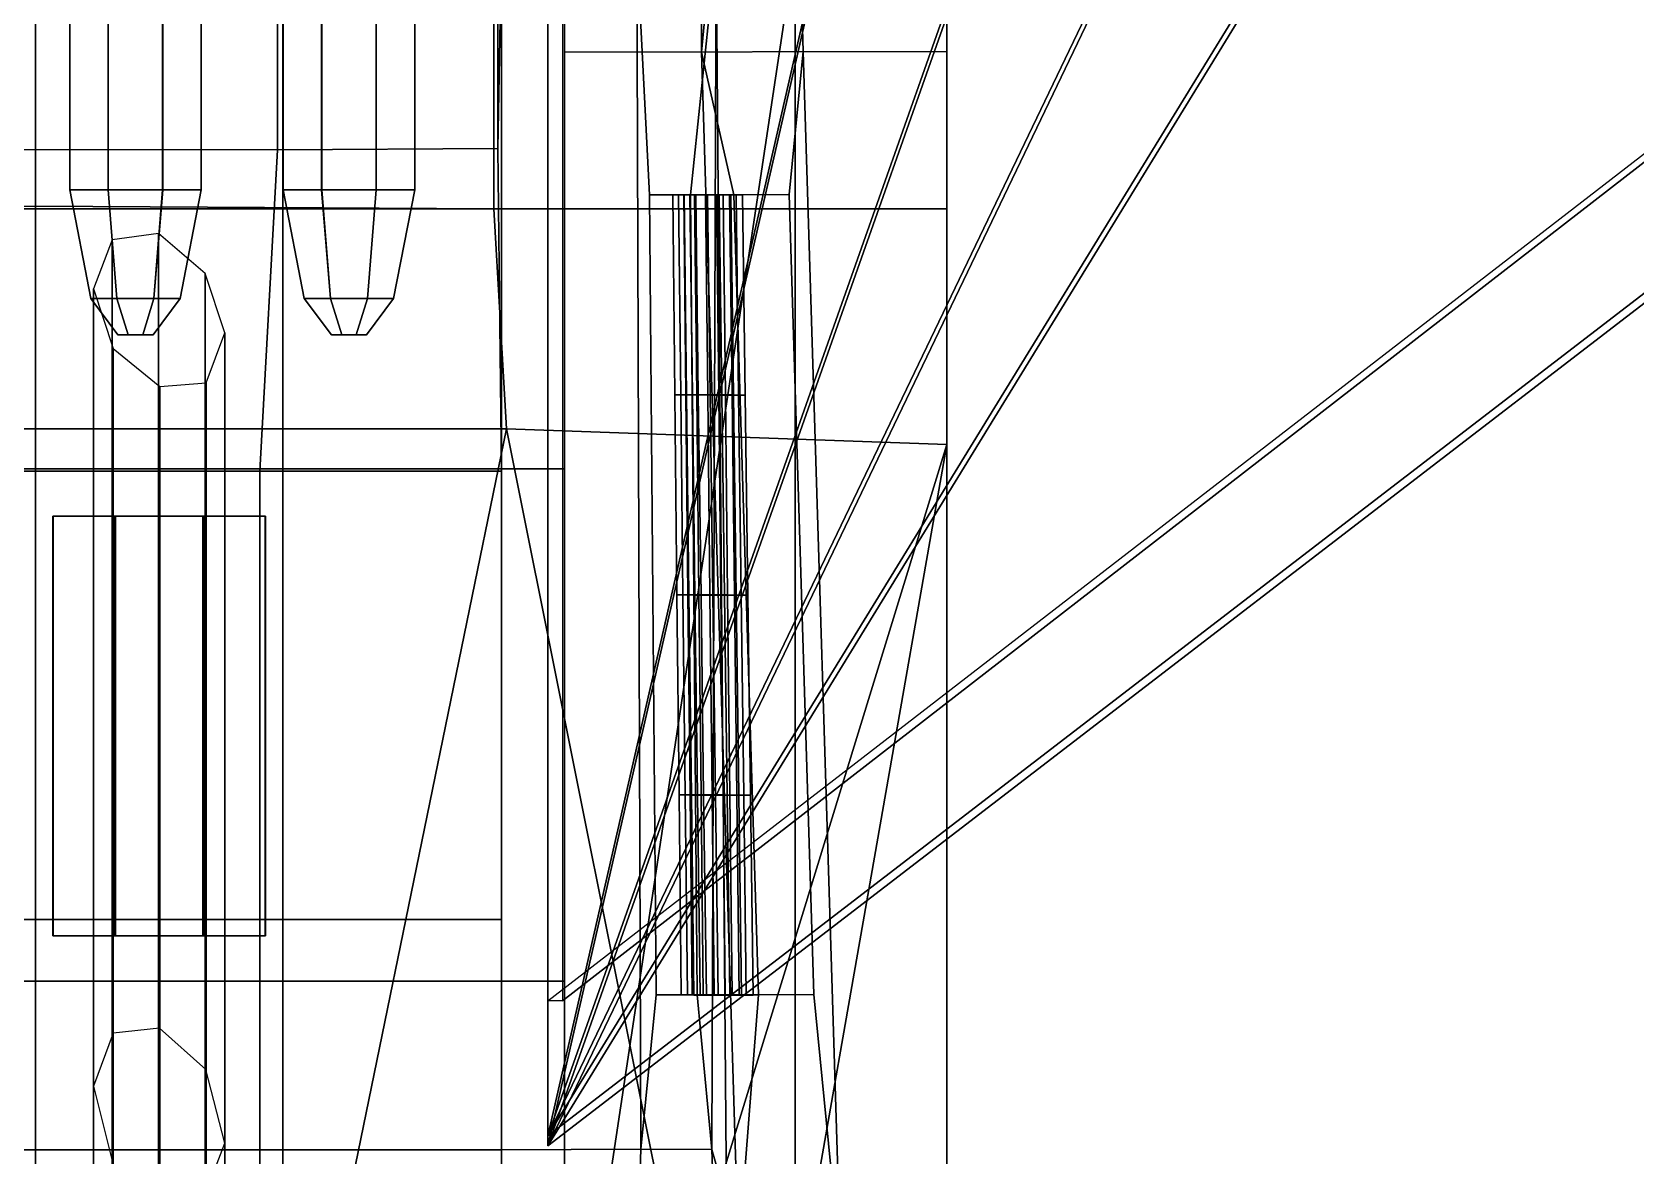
# Model space of a CAD drawing. Extents: x -7.9 to 7.9, y -12.5 to 11.9.
# Drawn here: x -0.024 to 2.418, y -6.735 to -5.023 of the extents above; entities that cross this region are included whole.
import ezdxf

# ---------------------------------------------------------------- set-up
doc = ezdxf.new("R2010")
doc.units = 0

msp = doc.modelspace()

# ---------------------------------------------------------------- linework, layer by layer
for points in [[(3.0017, -0.3575, 4.1037), (0.7607, -6.7043, 4.1037), (2.3067, 0.0569, 4.1037)], [(0.7607, -6.7043, 4.1037), (0.7607, 0.0569, 4.1037), (2.3067, 0.0569, 4.1037)], [(0.7607, -6.7197, 4.271), (2.3067, 0.0416, 4.271), (0.7607, 0.0416, 4.271)], [(3.0017, -0.3728, 4.271), (2.3067, 0.0416, 4.271), (0.7607, -6.7197, 4.271)], [(-0.0191, -5.2878, 1.7561), (-0.7169, -5.2918, 1.7561), (-0.7169, -0.2777, 1.7561), (-0.0191, -0.2777, 1.7561)], [(-0.0191, -5.2878, 1.7561), (-0.0191, -0.2777, 1.7561), (0.6788, -0.2777, 1.7561), (0.6788, -5.2918, 1.7561)], [(0.6788, -0.2777, 1.7561), (0.6788, -0.3107, 1.4255), (0.6788, -5.2919, 1.4255), (0.6788, -5.2918, 1.7561)], [(1.3687, -0.3107, 1.4255), (1.3687, -5.2919, 1.4255), (0.6788, -5.2919, 1.4255), (0.6788, -0.3107, 1.4255)], [(1.3687, -5.0525, 1.7561), (1.3687, -5.2919, 1.4255), (1.3687, -0.3107, 1.4255), (1.3687, -3.6383, 1.7561)], [(3.6335, -0.7206, 4.1037), (0.7607, -6.7043, 4.1037), (3.0017, -0.3575, 4.1037)], [(3.0017, -0.3728, 4.271), (0.7607, -6.7197, 4.271), (3.6335, -0.736, 4.271)], [(0.7834, -6.4985, 4.4398), (7.3896, -1.3735, 4.4398), (7.3896, -0.4038, 4.7484), (0.7834, -2.1641, 4.7484)], [(5.0704, -0.7206, 4.1037), (7.6253, -1.4257, 4.1037), (0.7607, -6.7043, 4.1037), (4.352, -0.8468, 4.1037)], [(4.352, -0.8468, 4.1037), (0.7607, -6.7043, 4.1037), (3.6335, -0.7206, 4.1037)], [(3.6335, -0.736, 4.271), (0.7607, -6.7197, 4.271), (4.352, -0.8621, 4.271)], [(4.352, -0.8621, 4.271), (0.7607, -6.7197, 4.271), (7.6253, -1.4411, 4.271), (5.0704, -0.736, 4.271)], [(0.6905, -4.8933, 4.1048), (0.6849, -5.2, 4.9244), (0.6849, -2.288, 4.9244), (0.6905, -0.994, 4.222)], [(0.7864, -5.0525, 4.2628), (0.7864, -1.0529, 4.2628), (0.7864, -1.6026, 4.9275), (0.7864, -5.2919, 4.9275)], [(0.9951, -5.053, 3.8295), (0.997, -3.6385, 3.831), (0.7864, -1.0529, 4.2628), (0.7864, -5.0525, 4.2628)], [(0.7607, -6.4985, 4.271), (7.3896, -1.3735, 4.271), (7.3896, -1.3735, 4.4398), (0.7834, -6.4985, 4.4398)], [(7.6253, -1.4257, 4.1037), (7.6253, -1.4411, 4.271), (0.7607, -6.7197, 4.271), (0.7607, -6.7043, 4.1037)], [(0.3573, -5.2919, 5.1416), (0.3573, -1.6026, 5.1416), (0.3573, -1.6026, 5.4269), (0.3573, -2.7695, 5.4269)], [(0.7864, -1.6026, 4.9275), (0.3573, -1.6026, 5.1416), (0.3573, -5.2919, 5.1416), (0.7864, -5.2919, 4.9275)], [(-0.3876, -5.202, 5.0918), (-0.3876, -2.288, 5.0748), (-0.0191, -2.288, 5.1228), (-0.0191, -5.2017, 5.1228)], [(0.3495, -5.202, 5.0918), (-0.0191, -5.2017, 5.1228), (-0.0191, -2.288, 5.1228), (0.3495, -2.288, 5.0748)], [(0.6849, -5.2, 4.9244), (0.3495, -5.202, 5.0918), (0.3495, -2.288, 5.0748), (0.6849, -2.288, 4.9244)], [(-0.0191, -5.2919, 5.1817), (-0.0191, -2.7695, 5.4669), (-0.3954, -2.7695, 5.4269), (-0.3954, -5.2919, 5.1416)], [(-0.0191, -5.2919, 5.1817), (0.3573, -5.2919, 5.1416), (0.3573, -2.7695, 5.4269), (-0.0191, -2.7695, 5.4669)], [(0.0328, -5.2631, 1.5313), (0.0328, -3.2367, 1.5313), (0.0915, -3.2367, 1.4727), (0.0915, -5.2631, 1.4727)], [(0.0328, -5.2631, 1.6143), (0.0328, -3.2367, 1.6143), (0.0328, -3.2367, 1.5313), (0.0328, -5.2631, 1.5313)], [(0.0914, -5.2631, 1.673), (0.0914, -3.2367, 1.673), (0.0328, -3.2367, 1.6143), (0.0328, -5.2631, 1.6143)], [(0.1744, -5.2631, 1.673), (0.1744, -3.2367, 1.673), (0.0914, -3.2367, 1.673), (0.0914, -5.2631, 1.673)], [(0.1745, -3.2367, 1.4727), (0.1745, -5.2631, 1.4727), (0.0915, -5.2631, 1.4727), (0.0915, -3.2367, 1.4727)], [(0.2331, -5.2631, 1.6144), (0.2331, -3.2367, 1.6144), (0.1744, -3.2367, 1.673), (0.1744, -5.2631, 1.673)], [(0.1745, -5.2631, 1.4727), (0.1745, -3.2367, 1.4727), (0.2331, -3.2367, 1.5314), (0.2331, -5.2631, 1.5314)], [(0.2331, -5.2631, 1.5314), (0.2331, -3.2367, 1.5314), (0.2331, -3.2367, 1.6144), (0.2331, -5.2631, 1.6144)], [(0.3579, -5.2631, 1.5313), (0.3579, -3.2367, 1.5313), (0.4166, -3.2367, 1.4727), (0.4166, -5.2631, 1.4727)], [(0.3579, -5.2631, 1.6143), (0.3579, -3.2367, 1.6143), (0.3579, -3.2367, 1.5313), (0.3579, -5.2631, 1.5313)], [(0.4165, -5.2631, 1.673), (0.4165, -3.2367, 1.673), (0.3579, -3.2367, 1.6143), (0.3579, -5.2631, 1.6143)], [(0.4995, -5.2631, 1.673), (0.4995, -3.2367, 1.673), (0.4165, -3.2367, 1.673), (0.4165, -5.2631, 1.673)], [(0.4996, -3.2367, 1.4727), (0.4996, -5.2631, 1.4727), (0.4166, -5.2631, 1.4727), (0.4166, -3.2367, 1.4727)], [(0.5582, -5.2631, 1.6144), (0.5582, -3.2367, 1.6144), (0.4995, -3.2367, 1.673), (0.4995, -5.2631, 1.673)], [(0.4996, -5.2631, 1.4727), (0.4996, -3.2367, 1.4727), (0.5582, -3.2367, 1.5314), (0.5582, -5.2631, 1.5314)], [(0.5582, -5.2631, 1.5314), (0.5582, -3.2367, 1.5314), (0.5582, -3.2367, 1.6144), (0.5582, -5.2631, 1.6144)], [(0.997, -3.6385, 3.831), (0.9951, -5.053, 3.8295), (1.01, -4.8933, 3.7083), (1.0073, -3.7975, 3.7088)], [(1.3687, -5.0525, 1.7561), (1.3687, -3.6383, 1.7561), (1.3687, -3.7975, 1.8929), (1.3687, -4.8933, 1.8929)], [(-0.0191, -6.8577, 1.8942), (-0.0191, -4.8885, 1.8929), (-1.1757, -4.8933, 1.8929), (-0.8801, -6.8577, 1.8942)], [(-0.0191, -6.8577, 1.8942), (0.8419, -6.8577, 1.8942), (1.1376, -4.8933, 1.8929), (-0.0191, -4.8885, 1.8929)], [(0.6905, -4.8933, 4.1048), (0.6905, -5.6918, 4.5482), (0.6849, -5.2, 4.9244)], [(0.6905, -4.8933, 4.1048), (0.6905, -6.7255, 4.1048), (0.6905, -6.3745, 4.5482), (0.6905, -5.6918, 4.5482)], [(0.9028, -6.7247, 3.7824), (0.6905, -6.7255, 4.1048), (0.6905, -4.8933, 4.1048), (0.8964, -4.8933, 3.7088)], [(1.1376, -6.8577, 2.7154), (1.1376, -4.8933, 2.7154), (1.1376, -4.8933, 1.8929), (0.8419, -6.8577, 1.8942)], [(0.9028, -6.7247, 3.7824), (0.8964, -4.8933, 3.7088), (0.916, -5.2707, 3.5722), (0.926, -6.4894, 3.5734)], [(0.8964, -4.8933, 3.7088), (1.0173, -4.8933, 2.7064), (0.9782, -5.2708, 3.0567), (0.916, -5.2707, 3.5722)], [(1.0173, -4.8933, 2.7064), (1.0108, -6.7251, 2.887), (0.9882, -6.4895, 3.0579), (0.9782, -5.2708, 3.0567)], [(0.9951, -5.053, 3.8295), (1.1499, -5.0522, 2.887), (1.145, -4.8933, 2.8864), (1.01, -4.8933, 3.7083)], [(1.033, -6.8036, 2.7083), (1.0108, -6.7251, 2.887), (1.0173, -4.8933, 2.7064)], [(1.1376, -6.8577, 2.7154), (1.033, -6.8036, 2.7083), (1.0173, -4.8933, 2.7064), (1.1376, -4.8933, 2.7154)], [(1.1499, -5.0522, 2.887), (1.3687, -5.0525, 2.8876), (1.3687, -4.8933, 2.8876), (1.145, -4.8933, 2.8864)], [(1.3687, -5.0525, 2.8876), (1.3687, -5.0525, 1.7561), (1.3687, -4.8933, 1.8929), (1.3687, -4.8933, 2.8876)], [(0.7864, -6.8821, 4.2628), (0.7864, -5.0525, 4.2628), (0.7864, -5.6879, 4.6029), (0.7864, -6.4686, 4.56)], [(0.7864, -5.0525, 4.2628), (0.7864, -5.2919, 4.9275), (0.7864, -5.6879, 4.6029)], [(1.0513, -6.8815, 3.8371), (0.9951, -5.053, 3.8295), (0.7864, -5.0525, 4.2628), (0.7864, -6.8821, 4.2628)], [(1.1499, -5.0522, 2.887), (0.9951, -5.053, 3.8295), (1.0441, -5.2706, 3.5727), (1.1285, -5.2702, 3.0588)], [(0.9951, -5.053, 3.8295), (1.0513, -6.8815, 3.8371), (1.0815, -6.4893, 3.5778), (1.0441, -5.2706, 3.5727)], [(1.2069, -6.907, 2.8947), (1.1499, -5.0522, 2.887), (1.1285, -5.2702, 3.0588), (1.1659, -6.4889, 3.0639)], [(1.3687, -6.9085, 2.8876), (1.3687, -5.0525, 2.8876), (1.1499, -5.0522, 2.887), (1.2069, -6.907, 2.8947)], [(1.3687, -5.2919, 1.7561), (1.3687, -5.2919, 1.4255), (1.3687, -5.0525, 1.7561)], [(1.3687, -5.0525, 2.8876), (1.3687, -5.2919, 1.7561), (1.3687, -5.0525, 1.7561)], [(1.3687, -5.6512, 1.898), (1.3687, -5.2919, 1.7561), (1.3687, -5.0525, 2.8876)], [(1.3687, -6.9085, 2.358), (1.3687, -5.6512, 1.898), (1.3687, -5.0525, 2.8876), (1.3687, -6.9085, 2.8876)], [(-0.3604, -5.6918, 4.7183), (-0.3876, -5.202, 5.0918), (-0.0191, -5.2017, 5.1228), (-0.0191, -5.6918, 4.7517)], [(0.3223, -5.6918, 4.7183), (-0.0191, -5.6918, 4.7517), (-0.0191, -5.2017, 5.1228), (0.3495, -5.202, 5.0918)], [(0.6905, -5.6918, 4.5482), (0.3223, -5.6918, 4.7183), (0.3495, -5.202, 5.0918), (0.6849, -5.2, 4.9244)], [(0.0915, -5.2631, 1.4727), (0.1048, -5.4285, 1.5048), (0.0649, -5.4285, 1.5446), (0.0328, -5.2631, 1.5313)], [(0.0328, -5.2631, 1.5313), (0.0649, -5.4285, 1.5446), (0.0649, -5.4285, 1.601), (0.0328, -5.2631, 1.6143)], [(0.0328, -5.2631, 1.6143), (0.0649, -5.4285, 1.601), (0.1047, -5.4285, 1.6409), (0.0914, -5.2631, 1.673)], [(0.0914, -5.2631, 1.673), (0.1047, -5.4285, 1.6409), (0.1611, -5.4285, 1.6409), (0.1744, -5.2631, 1.673)], [(0.1745, -5.2631, 1.4727), (0.1612, -5.4285, 1.5048), (0.1048, -5.4285, 1.5048), (0.0915, -5.2631, 1.4727)], [(0.1744, -5.2631, 1.673), (0.1611, -5.4285, 1.6409), (0.201, -5.4285, 1.6011), (0.2331, -5.2631, 1.6144)], [(0.1612, -5.4285, 1.5048), (0.1745, -5.2631, 1.4727), (0.2331, -5.2631, 1.5314), (0.201, -5.4285, 1.5447)], [(0.2331, -5.2631, 1.6144), (0.201, -5.4285, 1.6011), (0.201, -5.4285, 1.5447), (0.2331, -5.2631, 1.5314)], [(0.4166, -5.2631, 1.4727), (0.4299, -5.4285, 1.5048), (0.39, -5.4285, 1.5446), (0.3579, -5.2631, 1.5313)], [(0.3579, -5.2631, 1.5313), (0.39, -5.4285, 1.5446), (0.39, -5.4285, 1.601), (0.3579, -5.2631, 1.6143)], [(0.3579, -5.2631, 1.6143), (0.39, -5.4285, 1.601), (0.4298, -5.4285, 1.6409), (0.4165, -5.2631, 1.673)], [(0.4165, -5.2631, 1.673), (0.4298, -5.4285, 1.6409), (0.4862, -5.4285, 1.6409), (0.4995, -5.2631, 1.673)], [(0.4996, -5.2631, 1.4727), (0.4863, -5.4285, 1.5048), (0.4299, -5.4285, 1.5048), (0.4166, -5.2631, 1.4727)], [(0.4995, -5.2631, 1.673), (0.4862, -5.4285, 1.6409), (0.5261, -5.4285, 1.6011), (0.5582, -5.2631, 1.6144)], [(0.4863, -5.4285, 1.5048), (0.4996, -5.2631, 1.4727), (0.5582, -5.2631, 1.5314), (0.5261, -5.4285, 1.5447)], [(0.5582, -5.2631, 1.6144), (0.5261, -5.4285, 1.6011), (0.5261, -5.4285, 1.5447), (0.5582, -5.2631, 1.5314)], [(0.9782, -5.2708, 3.0567), (1.1285, -5.2702, 3.0588), (1.0441, -5.2706, 3.5727), (0.916, -5.2707, 3.5722)], [(0.916, -5.2707, 3.5722), (1.0441, -5.2706, 3.5727), (1.0815, -6.4893, 3.5778), (0.926, -6.4894, 3.5734)], [(0.971, -5.5755, 3.4432), (0.9543, -5.5755, 3.572), (0.9511, -5.2708, 3.5716), (0.9678, -5.2708, 3.4427)], [(0.9633, -5.5755, 3.5719), (0.9598, -5.2708, 3.5714), (0.9511, -5.2708, 3.5716), (0.9543, -5.5755, 3.572)], [(0.9768, -5.2708, 3.4426), (0.9678, -5.2708, 3.4427), (0.9511, -5.2708, 3.5716), (0.9598, -5.2708, 3.5714)], [(0.9722, -5.5755, 3.5718), (0.9686, -5.2708, 3.5713), (0.9598, -5.2708, 3.5714), (0.9633, -5.5755, 3.5719)], [(0.9858, -5.2708, 3.4424), (0.9768, -5.2708, 3.4426), (0.9598, -5.2708, 3.5714), (0.9686, -5.2708, 3.5713)], [(0.9877, -5.5755, 3.3143), (0.971, -5.5755, 3.4432), (0.9678, -5.2708, 3.4427), (0.9845, -5.2708, 3.3139)], [(0.9938, -5.2708, 3.3137), (0.9845, -5.2708, 3.3139), (0.9678, -5.2708, 3.4427), (0.9768, -5.2708, 3.4426)], [(0.9722, -5.5755, 3.5718), (0.9812, -5.5755, 3.5717), (0.9773, -5.2708, 3.5711), (0.9686, -5.2708, 3.5713)], [(0.9858, -5.2708, 3.4424), (0.9686, -5.2708, 3.5713), (0.9773, -5.2708, 3.5711), (0.9949, -5.2708, 3.4423)], [(1.0031, -5.2708, 3.3136), (0.9938, -5.2708, 3.3137), (0.9768, -5.2708, 3.4426), (0.9858, -5.2708, 3.4424)], [(0.9812, -5.5755, 3.5717), (0.9901, -5.5755, 3.5715), (0.9861, -5.2708, 3.571), (0.9773, -5.2708, 3.5711)], [(0.9949, -5.2708, 3.4423), (0.9773, -5.2708, 3.5711), (0.9861, -5.2708, 3.571), (1.0039, -5.2708, 3.4421)], [(0.9882, -6.4895, 3.0579), (1.1659, -6.4889, 3.0639), (1.1285, -5.2702, 3.0588), (0.9782, -5.2708, 3.0567)], [(0.9877, -5.5755, 3.3143), (0.9845, -5.2708, 3.3139), (1.0012, -5.2708, 3.185), (1.0044, -5.5755, 3.1855)], [(0.9938, -5.2708, 3.3137), (1.0108, -5.2708, 3.1849), (1.0012, -5.2708, 3.185), (0.9845, -5.2708, 3.3139)], [(1.0031, -5.2708, 3.3136), (0.9858, -5.2708, 3.4424), (0.9949, -5.2708, 3.4423), (1.0125, -5.2708, 3.3134)], [(1.008, -5.5756, 3.4427), (1.0039, -5.2708, 3.4421), (0.9861, -5.2708, 3.571), (0.9901, -5.5755, 3.5715)], [(1.0031, -5.2708, 3.3136), (1.0204, -5.2708, 3.1847), (1.0108, -5.2708, 3.1849), (0.9938, -5.2708, 3.3137)], [(1.0125, -5.2708, 3.3134), (0.9949, -5.2708, 3.4423), (1.0039, -5.2708, 3.4421), (1.0218, -5.2708, 3.3133)], [(1.0044, -5.5755, 3.1855), (1.0012, -5.2708, 3.185), (1.0179, -5.2708, 3.0562), (1.0211, -5.5755, 3.0566)], [(1.0108, -5.2708, 3.1849), (1.0278, -5.2708, 3.056), (1.0179, -5.2708, 3.0562), (1.0012, -5.2708, 3.185)], [(1.0031, -5.2708, 3.3136), (1.0125, -5.2708, 3.3134), (1.03, -5.2708, 3.1846), (1.0204, -5.2708, 3.1847)], [(1.0258, -5.5756, 3.3139), (1.0218, -5.2708, 3.3133), (1.0039, -5.2708, 3.4421), (1.008, -5.5756, 3.4427)], [(1.0204, -5.2708, 3.1847), (1.0377, -5.2708, 3.0559), (1.0278, -5.2708, 3.056), (1.0108, -5.2708, 3.1849)], [(1.0125, -5.2708, 3.3134), (1.0218, -5.2708, 3.3133), (1.0397, -5.2708, 3.1845), (1.03, -5.2708, 3.1846)], [(1.0313, -5.5755, 3.0565), (1.0211, -5.5755, 3.0566), (1.0179, -5.2708, 3.0562), (1.0278, -5.2708, 3.056)], [(1.0204, -5.2708, 3.1847), (1.03, -5.2708, 3.1846), (1.0476, -5.2708, 3.0558), (1.0377, -5.2708, 3.0559)], [(1.0258, -5.5756, 3.3139), (1.0437, -5.5756, 3.1851), (1.0397, -5.2708, 3.1845), (1.0218, -5.2708, 3.3133)], [(1.0414, -5.5755, 3.0564), (1.0313, -5.5755, 3.0565), (1.0278, -5.2708, 3.056), (1.0377, -5.2708, 3.0559)], [(1.03, -5.2708, 3.1846), (1.0397, -5.2708, 3.1845), (1.0575, -5.2708, 3.0556), (1.0476, -5.2708, 3.0558)], [(1.0414, -5.5755, 3.0564), (1.0377, -5.2708, 3.0559), (1.0476, -5.2708, 3.0558), (1.0515, -5.5756, 3.0563)], [(1.0437, -5.5756, 3.1851), (1.0616, -5.5756, 3.0562), (1.0575, -5.2708, 3.0556), (1.0397, -5.2708, 3.1845)], [(1.0515, -5.5756, 3.0563), (1.0476, -5.2708, 3.0558), (1.0575, -5.2708, 3.0556), (1.0616, -5.5756, 3.0562)], [(-0.0191, -5.6269, 1.7561), (-0.7359, -5.6269, 1.7561), (-0.7169, -5.2918, 1.7561), (-0.0191, -5.2878, 1.7561)], [(-0.3954, -5.6879, 4.817), (-0.0191, -5.6879, 4.857), (-0.0191, -5.2919, 5.1817), (-0.3954, -5.2919, 5.1416)], [(-0.0191, -5.6269, 1.7561), (-0.0191, -5.2878, 1.7561), (0.6788, -5.2918, 1.7561), (0.6978, -5.6269, 1.7561)], [(0.3573, -5.6879, 4.817), (0.3573, -5.2919, 5.1416), (-0.0191, -5.2919, 5.1817), (-0.0191, -5.6879, 4.857)], [(0.7864, -5.6879, 4.6029), (0.7864, -5.2919, 4.9275), (0.3573, -5.2919, 5.1416), (0.3573, -5.6879, 4.817)], [(0.6978, -5.6269, 1.7561), (0.6788, -5.2918, 1.7561), (1.3687, -5.2919, 1.7561), (1.3687, -5.6512, 1.898)], [(0.6788, -5.2918, 1.7561), (0.6788, -5.2919, 1.4255), (1.3687, -5.2919, 1.4255), (1.3687, -5.2919, 1.7561)], [(0.0976, -5.3394, 5.1029), (0.0691, -5.4137, 5.0319), (0.0691, -8.3755, 5.0319), (0.0976, -8.3755, 5.1029)], [(0.168, -5.3294, 5.133), (0.0976, -5.3394, 5.1029), (0.0976, -8.3755, 5.1029), (0.168, -8.3755, 5.133)], [(0.2391, -5.3904, 5.1045), (0.168, -5.3294, 5.133), (0.168, -8.3755, 5.133), (0.2391, -8.3755, 5.1045)], [(0.2691, -5.481, 5.0341), (0.2391, -5.3904, 5.1045), (0.2391, -8.3755, 5.1045), (0.2691, -8.3755, 5.0341)], [(0.0691, -5.4137, 5.0319), (0.0991, -5.5047, 4.9615), (0.0991, -8.3755, 4.9615), (0.0691, -8.3755, 5.0319)], [(0.1048, -5.4285, 1.5048), (0.1219, -5.4841, 1.5461), (0.1062, -5.4841, 1.5618), (0.0649, -5.4285, 1.5446)], [(0.0649, -5.4285, 1.5446), (0.1062, -5.4841, 1.5618), (0.1062, -5.4841, 1.5839), (0.0649, -5.4285, 1.601)], [(0.0649, -5.4285, 1.601), (0.1062, -5.4841, 1.5839), (0.1219, -5.4841, 1.5996), (0.1047, -5.4285, 1.6409)], [(0.1047, -5.4285, 1.6409), (0.1219, -5.4841, 1.5996), (0.144, -5.4841, 1.5996), (0.1611, -5.4285, 1.6409)], [(0.1612, -5.4285, 1.5048), (0.1441, -5.4841, 1.5461), (0.1219, -5.4841, 1.5461), (0.1048, -5.4285, 1.5048)], [(0.1611, -5.4285, 1.6409), (0.144, -5.4841, 1.5996), (0.1597, -5.4841, 1.584), (0.201, -5.4285, 1.6011)], [(0.201, -5.4285, 1.5447), (0.1597, -5.4841, 1.5618), (0.1441, -5.4841, 1.5461), (0.1612, -5.4285, 1.5048)], [(0.201, -5.4285, 1.6011), (0.1597, -5.4841, 1.584), (0.1597, -5.4841, 1.5618), (0.201, -5.4285, 1.5447)], [(0.4299, -5.4285, 1.5048), (0.447, -5.4841, 1.5461), (0.4313, -5.4841, 1.5618), (0.39, -5.4285, 1.5446)], [(0.39, -5.4285, 1.5446), (0.4313, -5.4841, 1.5618), (0.4313, -5.4841, 1.5839), (0.39, -5.4285, 1.601)], [(0.39, -5.4285, 1.601), (0.4313, -5.4841, 1.5839), (0.447, -5.4841, 1.5996), (0.4298, -5.4285, 1.6409)], [(0.4298, -5.4285, 1.6409), (0.447, -5.4841, 1.5996), (0.4691, -5.4841, 1.5996), (0.4862, -5.4285, 1.6409)], [(0.4863, -5.4285, 1.5048), (0.4692, -5.4841, 1.5461), (0.447, -5.4841, 1.5461), (0.4299, -5.4285, 1.5048)], [(0.4862, -5.4285, 1.6409), (0.4691, -5.4841, 1.5996), (0.4848, -5.4841, 1.584), (0.5261, -5.4285, 1.6011)], [(0.5261, -5.4285, 1.5447), (0.4848, -5.4841, 1.5618), (0.4692, -5.4841, 1.5461), (0.4863, -5.4285, 1.5048)], [(0.5261, -5.4285, 1.6011), (0.4848, -5.4841, 1.584), (0.4848, -5.4841, 1.5618), (0.5261, -5.4285, 1.5447)], [(0.1062, -5.4841, 1.5618), (0.144, -5.4841, 1.5996), (0.1219, -5.4841, 1.5996), (0.1062, -5.4841, 1.5839)], [(0.1219, -5.4841, 1.5461), (0.1597, -5.4841, 1.584), (0.144, -5.4841, 1.5996), (0.1062, -5.4841, 1.5618)], [(0.1441, -5.4841, 1.5461), (0.1597, -5.4841, 1.5618), (0.1597, -5.4841, 1.584), (0.1219, -5.4841, 1.5461)], [(0.2406, -5.5571, 4.963), (0.2691, -5.481, 5.0341), (0.2691, -8.3755, 5.0341), (0.2406, -8.3755, 4.963)], [(0.4313, -5.4841, 1.5618), (0.4691, -5.4841, 1.5996), (0.447, -5.4841, 1.5996), (0.4313, -5.4841, 1.5839)], [(0.447, -5.4841, 1.5461), (0.4848, -5.4841, 1.584), (0.4691, -5.4841, 1.5996), (0.4313, -5.4841, 1.5618)], [(0.4692, -5.4841, 1.5461), (0.4848, -5.4841, 1.5618), (0.4848, -5.4841, 1.584), (0.447, -5.4841, 1.5461)], [(0.0991, -5.5047, 4.9615), (0.1702, -5.5625, 4.933), (0.1702, -8.3755, 4.933), (0.0991, -8.3755, 4.9615)], [(0.1702, -5.5625, 4.933), (0.2406, -5.5571, 4.963), (0.2406, -8.3755, 4.963), (0.1702, -8.3755, 4.933)], [(0.9743, -5.8802, 3.4436), (0.9576, -5.8802, 3.5725), (0.9543, -5.5755, 3.572), (0.971, -5.5755, 3.4432)], [(0.9667, -5.8802, 3.5724), (0.9633, -5.5755, 3.5719), (0.9543, -5.5755, 3.572), (0.9576, -5.8802, 3.5725)], [(0.9759, -5.8802, 3.5723), (0.9722, -5.5755, 3.5718), (0.9633, -5.5755, 3.5719), (0.9667, -5.8802, 3.5724)], [(0.991, -5.8802, 3.3147), (0.9743, -5.8802, 3.4436), (0.971, -5.5755, 3.4432), (0.9877, -5.5755, 3.3143)], [(0.9759, -5.8802, 3.5723), (0.985, -5.8803, 3.5722), (0.9812, -5.5755, 3.5717), (0.9722, -5.5755, 3.5718)], [(0.985, -5.8803, 3.5722), (0.9942, -5.8803, 3.5721), (0.9901, -5.5755, 3.5715), (0.9812, -5.5755, 3.5717)], [(0.991, -5.8802, 3.3147), (0.9877, -5.5755, 3.3143), (1.0044, -5.5755, 3.1855), (1.0077, -5.8802, 3.1859)], [(1.012, -5.8803, 3.4433), (1.008, -5.5756, 3.4427), (0.9901, -5.5755, 3.5715), (0.9942, -5.8803, 3.5721)], [(1.0077, -5.8802, 3.1859), (1.0044, -5.5755, 3.1855), (1.0211, -5.5755, 3.0566), (1.0244, -5.8802, 3.057)], [(1.0299, -5.8803, 3.3145), (1.0258, -5.5756, 3.3139), (1.008, -5.5756, 3.4427), (1.012, -5.8803, 3.4433)], [(1.0347, -5.8802, 3.057), (1.0244, -5.8802, 3.057), (1.0211, -5.5755, 3.0566), (1.0313, -5.5755, 3.0565)], [(1.0299, -5.8803, 3.3145), (1.0478, -5.8803, 3.1856), (1.0437, -5.5756, 3.1851), (1.0258, -5.5756, 3.3139)], [(1.045, -5.8803, 3.0569), (1.0347, -5.8802, 3.057), (1.0313, -5.5755, 3.0565), (1.0414, -5.5755, 3.0564)], [(1.045, -5.8803, 3.0569), (1.0414, -5.5755, 3.0564), (1.0515, -5.5756, 3.0563), (1.0553, -5.8803, 3.0569)], [(1.0478, -5.8803, 3.1856), (1.0656, -5.8803, 3.0568), (1.0616, -5.5756, 3.0562), (1.0437, -5.5756, 3.1851)], [(1.0553, -5.8803, 3.0569), (1.0515, -5.5756, 3.0563), (1.0616, -5.5756, 3.0562), (1.0656, -5.8803, 3.0568)], [(-0.0191, -6.9637, 1.5434), (-0.4619, -6.9637, 1.5434), (-0.7359, -5.6269, 1.7561), (-0.0191, -5.6269, 1.7561)], [(-0.0191, -6.9637, 1.5434), (-0.0191, -5.6269, 1.7561), (0.6978, -5.6269, 1.7561), (0.4238, -6.9637, 1.5434)], [(0.9654, -6.9637, 1.8637), (0.4238, -6.9637, 1.5434), (0.6978, -5.6269, 1.7561)], [(0.9654, -6.9637, 1.8637), (0.6978, -5.6269, 1.7561), (1.3687, -5.6512, 1.898)], [(1.3687, -5.6512, 1.898), (1.1484, -6.9085, 2.358), (0.9654, -6.9637, 1.8637)], [(1.3687, -5.6512, 1.898), (1.3687, -6.9085, 2.358), (1.1484, -6.9085, 2.358)], [(-0.3954, -6.4686, 4.7741), (-0.0191, -6.4686, 4.8142), (-0.0191, -5.6879, 4.857), (-0.3954, -5.6879, 4.817)], [(0.3573, -6.4686, 4.7741), (0.3573, -5.6879, 4.817), (-0.0191, -5.6879, 4.857), (-0.0191, -6.4686, 4.8142)], [(0.7864, -6.4686, 4.56), (0.7864, -5.6879, 4.6029), (0.3573, -5.6879, 4.817), (0.3573, -6.4686, 4.7741)], [(-0.3604, -6.3745, 4.7183), (-0.3604, -5.6918, 4.7183), (-0.0191, -5.6918, 4.7517), (-0.0191, -6.3745, 4.7517)], [(0.3223, -6.3745, 4.7183), (-0.0191, -6.3745, 4.7517), (-0.0191, -5.6918, 4.7517), (0.3223, -5.6918, 4.7183)], [(0.6905, -6.3745, 4.5482), (0.3223, -6.3745, 4.7183), (0.3223, -5.6918, 4.7183), (0.6905, -5.6918, 4.5482)], [(0.0075, -6.3997, 4.9657), (0.0073, -6.3997, 5.0997), (0.0073, -5.7603, 5.0997), (0.0075, -5.7603, 4.9657)], [(0.1018, -6.3997, 5.1946), (0.1018, -5.7603, 5.1946), (0.0073, -5.7603, 5.0997), (0.0073, -6.3997, 5.0997)], [(0.3307, -5.7603, 5.1003), (0.3309, -5.7603, 4.9663), (0.0075, -5.7603, 4.9657), (0.0073, -5.7603, 5.0997)], [(0.1018, -5.7603, 5.1946), (0.2358, -5.7603, 5.1948), (0.3307, -5.7603, 5.1003), (0.0073, -5.7603, 5.0997)], [(0.1024, -6.3997, 4.8711), (0.0075, -6.3997, 4.9657), (0.0075, -5.7603, 4.9657), (0.1024, -5.7603, 4.8711)], [(0.3309, -5.7603, 4.9663), (0.2364, -5.7603, 4.8714), (0.1024, -5.7603, 4.8711), (0.0075, -5.7603, 4.9657)], [(0.2358, -6.3997, 5.1948), (0.2358, -5.7603, 5.1948), (0.1018, -5.7603, 5.1946), (0.1018, -6.3997, 5.1946)], [(0.2364, -6.3997, 4.8714), (0.1024, -6.3997, 4.8711), (0.1024, -5.7603, 4.8711), (0.2364, -5.7603, 4.8714)], [(0.2358, -6.3997, 5.1948), (0.3307, -6.3997, 5.1003), (0.3307, -5.7603, 5.1003), (0.2358, -5.7603, 5.1948)], [(0.3309, -6.3997, 4.9663), (0.2364, -6.3997, 4.8714), (0.2364, -5.7603, 4.8714), (0.3309, -5.7603, 4.9663)], [(0.3307, -6.3997, 5.1003), (0.3309, -6.3997, 4.9663), (0.3309, -5.7603, 4.9663), (0.3307, -5.7603, 5.1003)], [(0.9743, -5.8802, 3.4436), (0.9776, -6.1849, 3.444), (0.9609, -6.1849, 3.5729), (0.9576, -5.8802, 3.5725)], [(0.9667, -5.8802, 3.5724), (0.9576, -5.8802, 3.5725), (0.9609, -6.1849, 3.5729), (0.9702, -6.1849, 3.5728)], [(0.9759, -5.8802, 3.5723), (0.9667, -5.8802, 3.5724), (0.9702, -6.1849, 3.5728), (0.9796, -6.185, 3.5728)], [(0.991, -5.8802, 3.3147), (0.9943, -6.1849, 3.3152), (0.9776, -6.1849, 3.444), (0.9743, -5.8802, 3.4436)], [(0.9759, -5.8802, 3.5723), (0.9796, -6.185, 3.5728), (0.9889, -6.185, 3.5727), (0.985, -5.8803, 3.5722)], [(0.985, -5.8803, 3.5722), (0.9889, -6.185, 3.5727), (0.9982, -6.185, 3.5727), (0.9942, -5.8803, 3.5721)], [(0.991, -5.8802, 3.3147), (1.0077, -5.8802, 3.1859), (1.011, -6.1849, 3.1863), (0.9943, -6.1849, 3.3152)], [(1.012, -5.8803, 3.4433), (0.9942, -5.8803, 3.5721), (0.9982, -6.185, 3.5727), (1.0161, -6.185, 3.4439)], [(1.0077, -5.8802, 3.1859), (1.0244, -5.8802, 3.057), (1.0277, -6.1849, 3.0575), (1.011, -6.1849, 3.1863)], [(1.0299, -5.8803, 3.3145), (1.012, -5.8803, 3.4433), (1.0161, -6.185, 3.4439), (1.034, -6.1851, 3.315)], [(1.0347, -5.8802, 3.057), (1.0382, -6.185, 3.0574), (1.0277, -6.1849, 3.0575), (1.0244, -5.8802, 3.057)], [(1.0299, -5.8803, 3.3145), (1.034, -6.1851, 3.315), (1.0518, -6.1851, 3.1862), (1.0478, -5.8803, 3.1856)], [(1.045, -5.8803, 3.0569), (1.0487, -6.185, 3.0574), (1.0382, -6.185, 3.0574), (1.0347, -5.8802, 3.057)], [(1.045, -5.8803, 3.0569), (1.0553, -5.8803, 3.0569), (1.0592, -6.185, 3.0574), (1.0487, -6.185, 3.0574)], [(1.0478, -5.8803, 3.1856), (1.0518, -6.1851, 3.1862), (1.0697, -6.1851, 3.0574), (1.0656, -5.8803, 3.0568)], [(1.0553, -5.8803, 3.0569), (1.0656, -5.8803, 3.0568), (1.0697, -6.1851, 3.0574), (1.0592, -6.185, 3.0574)], [(0.9776, -6.1849, 3.444), (0.9809, -6.4896, 3.4445), (0.9642, -6.4896, 3.5733), (0.9609, -6.1849, 3.5729)], [(0.9702, -6.1849, 3.5728), (0.9609, -6.1849, 3.5729), (0.9642, -6.4896, 3.5733), (0.9737, -6.4896, 3.5733)], [(0.9796, -6.185, 3.5728), (0.9702, -6.1849, 3.5728), (0.9737, -6.4896, 3.5733), (0.9832, -6.4897, 3.5733)], [(0.9943, -6.1849, 3.3152), (0.9976, -6.4896, 3.3156), (0.9809, -6.4896, 3.4445), (0.9776, -6.1849, 3.444)], [(0.9796, -6.185, 3.5728), (0.9832, -6.4897, 3.5733), (0.9928, -6.4897, 3.5733), (0.9889, -6.185, 3.5727)], [(0.9889, -6.185, 3.5727), (0.9928, -6.4897, 3.5733), (1.0023, -6.4898, 3.5733), (0.9982, -6.185, 3.5727)], [(0.9943, -6.1849, 3.3152), (1.011, -6.1849, 3.1863), (1.0143, -6.4896, 3.1868), (0.9976, -6.4896, 3.3156)], [(1.0161, -6.185, 3.4439), (0.9982, -6.185, 3.5727), (1.0023, -6.4898, 3.5733), (1.0201, -6.4898, 3.4444)], [(1.011, -6.1849, 3.1863), (1.0277, -6.1849, 3.0575), (1.031, -6.4896, 3.0579), (1.0143, -6.4896, 3.1868)], [(1.034, -6.1851, 3.315), (1.0161, -6.185, 3.4439), (1.0201, -6.4898, 3.4444), (1.038, -6.4898, 3.3156)], [(1.0382, -6.185, 3.0574), (1.0417, -6.4897, 3.0579), (1.031, -6.4896, 3.0579), (1.0277, -6.1849, 3.0575)], [(1.034, -6.1851, 3.315), (1.038, -6.4898, 3.3156), (1.0559, -6.4898, 3.1868), (1.0518, -6.1851, 3.1862)], [(1.0487, -6.185, 3.0574), (1.0524, -6.4897, 3.0579), (1.0417, -6.4897, 3.0579), (1.0382, -6.185, 3.0574)], [(1.0487, -6.185, 3.0574), (1.0592, -6.185, 3.0574), (1.063, -6.4898, 3.0579), (1.0524, -6.4897, 3.0579)], [(1.0518, -6.1851, 3.1862), (1.0559, -6.4898, 3.1868), (1.0737, -6.4898, 3.0579), (1.0697, -6.1851, 3.0574)], [(1.0592, -6.185, 3.0574), (1.0697, -6.1851, 3.0574), (1.0737, -6.4898, 3.0579), (1.063, -6.4898, 3.0579)], [(-0.3604, -6.7255, 4.2749), (-0.3604, -6.3745, 4.7183), (-0.0191, -6.3745, 4.7517), (-0.0191, -6.7255, 4.3083)], [(0.3223, -6.7255, 4.2749), (-0.0191, -6.7255, 4.3083), (-0.0191, -6.3745, 4.7517), (0.3223, -6.3745, 4.7183)], [(0.6905, -6.7255, 4.1048), (0.3223, -6.7255, 4.2749), (0.3223, -6.3745, 4.7183), (0.6905, -6.3745, 4.5482)], [(0.0073, -6.3997, 5.0997), (0.0075, -6.3997, 4.9657), (0.2358, -6.3997, 5.1948), (0.1018, -6.3997, 5.1946)], [(0.0075, -6.3997, 4.9657), (0.1024, -6.3997, 4.8711), (0.3307, -6.3997, 5.1003), (0.2358, -6.3997, 5.1948)], [(0.1024, -6.3997, 4.8711), (0.2364, -6.3997, 4.8714), (0.3309, -6.3997, 4.9663), (0.3307, -6.3997, 5.1003)], [(-0.0191, -6.8821, 4.517), (-0.0191, -6.4686, 4.8142), (-0.3954, -6.4686, 4.7741), (-0.3954, -6.8821, 4.4769)], [(-0.0191, -6.8821, 4.517), (0.3573, -6.8821, 4.4769), (0.3573, -6.4686, 4.7741), (-0.0191, -6.4686, 4.8142)], [(0.3573, -6.8821, 4.4769), (0.7864, -6.8821, 4.2628), (0.7864, -6.4686, 4.56), (0.3573, -6.4686, 4.7741)], [(1.0108, -6.7251, 2.887), (0.9028, -6.7247, 3.7824), (0.926, -6.4894, 3.5734), (0.9882, -6.4895, 3.0579)], [(0.926, -6.4894, 3.5734), (1.0815, -6.4893, 3.5778), (1.1659, -6.4889, 3.0639), (0.9882, -6.4895, 3.0579)], [(0.9907, -6.4897, 3.4445), (0.9737, -6.4896, 3.5733), (0.9642, -6.4896, 3.5733), (0.9809, -6.4896, 3.4445)], [(1.0005, -6.4897, 3.4445), (0.9832, -6.4897, 3.5733), (0.9737, -6.4896, 3.5733), (0.9907, -6.4897, 3.4445)], [(1.0077, -6.4897, 3.3156), (0.9907, -6.4897, 3.4445), (0.9809, -6.4896, 3.4445), (0.9976, -6.4896, 3.3156)], [(1.0005, -6.4897, 3.4445), (1.0103, -6.4897, 3.4445), (0.9928, -6.4897, 3.5733), (0.9832, -6.4897, 3.5733)], [(1.0178, -6.4897, 3.3156), (1.0005, -6.4897, 3.4445), (0.9907, -6.4897, 3.4445), (1.0077, -6.4897, 3.3156)], [(1.0103, -6.4897, 3.4445), (1.0201, -6.4898, 3.4444), (1.0023, -6.4898, 3.5733), (0.9928, -6.4897, 3.5733)], [(1.0077, -6.4897, 3.3156), (0.9976, -6.4896, 3.3156), (1.0143, -6.4896, 3.1868), (1.0247, -6.4897, 3.1868)], [(1.0178, -6.4897, 3.3156), (1.0279, -6.4898, 3.3156), (1.0103, -6.4897, 3.4445), (1.0005, -6.4897, 3.4445)], [(1.0178, -6.4897, 3.3156), (1.0077, -6.4897, 3.3156), (1.0247, -6.4897, 3.1868), (1.0351, -6.4897, 3.1868)], [(1.0279, -6.4898, 3.3156), (1.038, -6.4898, 3.3156), (1.0201, -6.4898, 3.4444), (1.0103, -6.4897, 3.4445)], [(1.0247, -6.4897, 3.1868), (1.0143, -6.4896, 3.1868), (1.031, -6.4896, 3.0579), (1.0417, -6.4897, 3.0579)], [(1.0178, -6.4897, 3.3156), (1.0351, -6.4897, 3.1868), (1.0455, -6.4898, 3.1868), (1.0279, -6.4898, 3.3156)], [(1.0351, -6.4897, 3.1868), (1.0247, -6.4897, 3.1868), (1.0417, -6.4897, 3.0579), (1.0524, -6.4897, 3.0579)], [(1.0279, -6.4898, 3.3156), (1.0455, -6.4898, 3.1868), (1.0559, -6.4898, 3.1868), (1.038, -6.4898, 3.3156)], [(1.0351, -6.4897, 3.1868), (1.0524, -6.4897, 3.0579), (1.063, -6.4898, 3.0579), (1.0455, -6.4898, 3.1868)], [(1.0455, -6.4898, 3.1868), (1.063, -6.4898, 3.0579), (1.0737, -6.4898, 3.0579), (1.0559, -6.4898, 3.1868)], [(1.0513, -6.8815, 3.8371), (1.2069, -6.907, 2.8947), (1.1659, -6.4889, 3.0639), (1.0815, -6.4893, 3.5778)], [(0.1698, -6.5402, 4.7456), (0.0989, -6.548, 4.7167), (0.0989, -8.3755, 4.7167), (0.1698, -8.3755, 4.7456)], [(0.2403, -6.6031, 4.7158), (0.1698, -6.5402, 4.7456), (0.1698, -8.3755, 4.7456), (0.2403, -8.3755, 4.7158)], [(0.0989, -6.548, 4.7167), (0.0691, -6.6287, 4.6462), (0.0691, -8.3755, 4.6462), (0.0989, -8.3755, 4.7167)], [(0.2691, -6.7154, 4.6449), (0.2403, -6.6031, 4.7158), (0.2403, -8.3755, 4.7158), (0.2691, -8.3755, 4.6449)], [(0.0691, -6.6287, 4.6462), (0.0979, -6.7443, 4.5753), (0.0979, -8.3755, 4.5753), (0.0691, -8.3755, 4.6462)], [(0.2393, -6.7934, 4.5744), (0.2691, -6.7154, 4.6449), (0.2691, -8.3755, 4.6449), (0.2393, -8.3755, 4.5744)], [(-0.3604, -6.8821, 4.2749), (-0.3604, -6.7255, 4.2749), (-0.0191, -6.7255, 4.3083), (-0.0191, -6.8821, 4.3083)], [(0.3223, -6.8821, 4.2749), (-0.0191, -6.8821, 4.3083), (-0.0191, -6.7255, 4.3083), (0.3223, -6.7255, 4.2749)], [(0.6905, -6.8821, 4.1048), (0.3223, -6.8821, 4.2749), (0.3223, -6.7255, 4.2749), (0.6905, -6.7255, 4.1048)], [(0.8976, -6.8821, 3.7818), (0.6905, -6.8821, 4.1048), (0.6905, -6.7255, 4.1048), (0.9028, -6.7247, 3.7824)], [(1.0162, -6.8821, 2.8876), (0.8976, -6.8821, 3.7818), (0.9028, -6.7247, 3.7824), (1.0108, -6.7251, 2.887)], [(1.033, -6.8036, 2.7083), (1.0162, -6.8821, 2.8876), (1.0108, -6.7251, 2.887)]]:
    msp.add_3dface(points)

doc.saveas('drawing.dxf')
